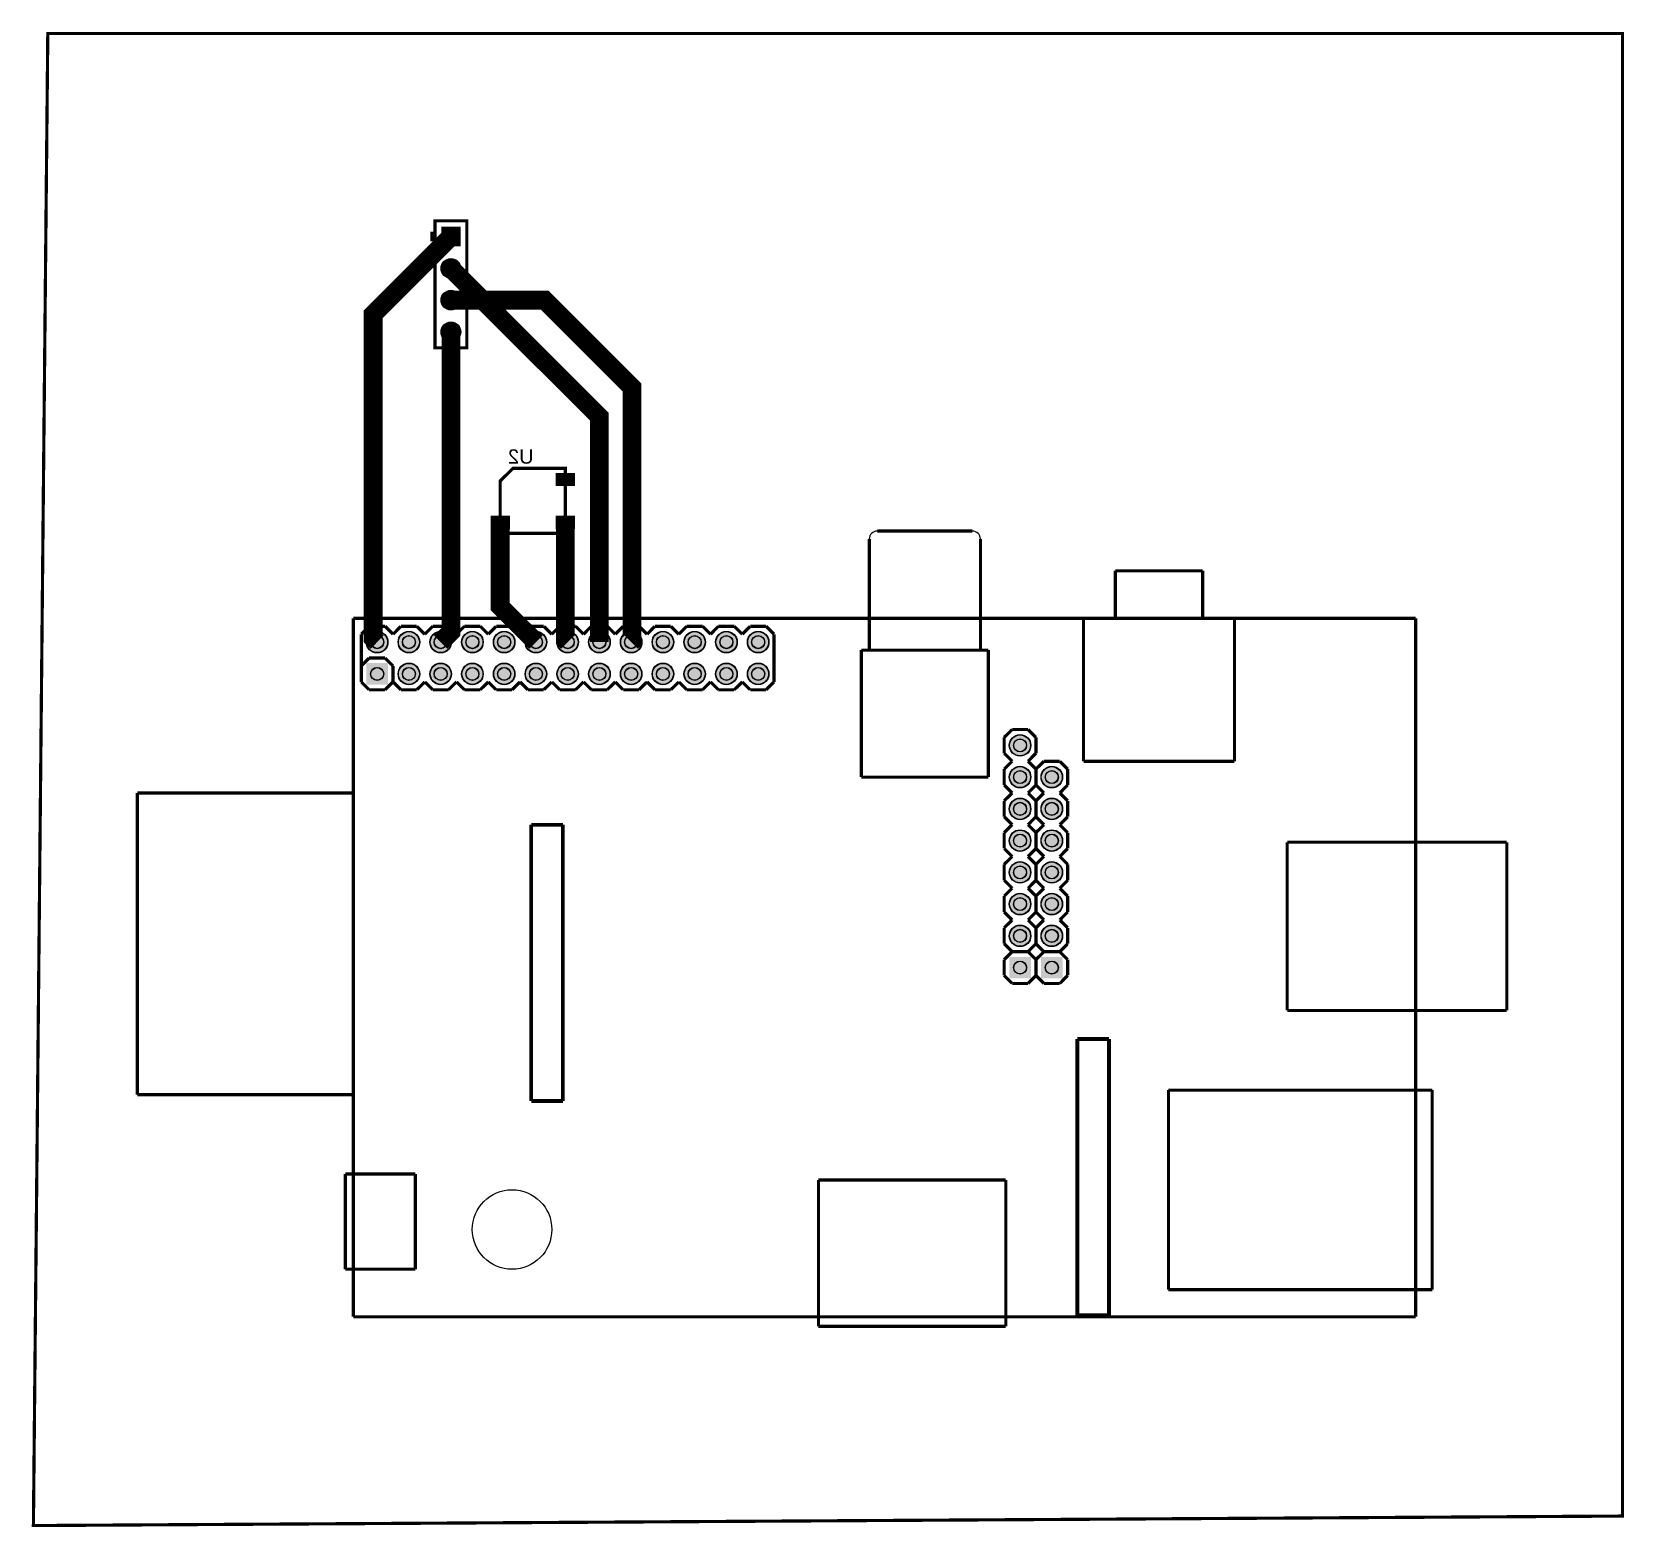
# Model space of a CAD drawing. Header units: millimetres. Extents: x 58 to 186, y 15 to 135.
import ezdxf

# ---------------------------------------------------------------- set-up
doc = ezdxf.new("R2010")
doc.units = ezdxf.units.MM
for name, color, linetype, true_color in [('BoardOutLine', 7, 'Continuous', 0xff00ff), ('BottomLayer', 7, 'Continuous', 0x0000ff), ('BottomPasteMaskLayer', 7, 'Continuous', 0x800000), ('BottomSilkLayer', 7, 'Continuous', 0x66cc33), ('BottomSolderMaskLayer', 7, 'Continuous', 0xaa00ff), ('Document', 7, 'Continuous', 0xffffff), ('Multi-Layer', 7, 'Continuous', 0xc0c0c0), ('TopLayer', 7, 'Continuous', 0xff0000), ('TopSilkLayer', 7, 'Continuous', 0xffcc00), ('TopSolderMaskLayer', 7, 'Continuous', 0x800080)]:
    doc.layers.add(name, color=color, linetype=linetype, true_color=true_color)
doc.styles.get("Standard").update_dxf_attribs({"font": 'arial.ttf'})

msp = doc.modelspace()

# ---------------------------------------------------------------- hatches: boundary and pattern name
at = {"layer": 'BottomLayer'}
for points in [[(101.59, 99.43), (100.09, 99.43), (100.09, 98.43), (101.59, 98.43)], [(96.38, 96), (94.88, 96), (94.88, 95), (96.38, 95)], [(101.59, 96), (100.09, 96), (100.09, 95), (101.59, 95)]]:
    msp.add_hatch(color=256, dxfattribs=at).paths.add_polyline_path(points)
at = {"layer": 'BottomPasteMaskLayer'}
for points in [[(101.59, 99.43), (100.09, 99.43), (100.09, 98.43), (101.59, 98.43)], [(96.38, 96), (94.88, 96), (94.88, 95), (96.38, 95)], [(101.59, 96), (100.09, 96), (100.09, 95), (101.59, 95)]]:
    msp.add_hatch(color=256, dxfattribs=at).paths.add_polyline_path(points)
at = {"layer": 'BottomSolderMaskLayer'}
for points in [[(90.91, 119.15), (92.48, 119.15), (92.48, 117.58), (90.91, 117.58)], [(90.91, 115.82, 1), (92.48, 115.82, 1)], [(90.91, 113.28, 1), (92.48, 113.28, 1)], [(90.91, 110.74, 1), (92.48, 110.74, 1)], [(101.61, 99.46), (100.06, 99.46), (100.06, 98.41), (101.61, 98.41)], [(96.41, 96.03), (94.86, 96.03), (94.86, 94.98), (96.41, 94.98)], [(101.61, 96.03), (100.06, 96.03), (100.06, 94.98), (101.61, 94.98)], [(84.93, 85.92, 1), (86.65, 85.92, 1)], [(87.47, 85.92, 1), (89.19, 85.92, 1)], [(90.01, 85.92, 1), (91.73, 85.92, 1)], [(92.55, 85.92, 1), (94.27, 85.92, 1)], [(95.09, 85.92, 1), (96.81, 85.92, 1)], [(97.63, 85.92, 1), (99.35, 85.92, 1)], [(100.17, 85.92, 1), (101.89, 85.92, 1)], [(102.71, 85.92, 1), (104.43, 85.92, 1)], [(105.25, 85.92, 1), (106.97, 85.92, 1)], [(107.79, 85.92, 1), (109.51, 85.92, 1)], [(110.33, 85.92, 1), (112.05, 85.92, 1)], [(112.87, 85.92, 1), (114.59, 85.92, 1)], [(115.41, 85.92, 1), (117.13, 85.92, 1)], [(84.93, 82.51), (84.93, 84.24), (86.65, 84.24), (86.65, 82.51)], [(87.47, 83.38, 1), (89.19, 83.38, 1)], [(90.01, 83.38, 1), (91.73, 83.38, 1)], [(92.55, 83.38, 1), (94.27, 83.38, 1)], [(95.09, 83.38, 1), (96.81, 83.38, 1)], [(97.63, 83.38, 1), (99.35, 83.38, 1)], [(100.17, 83.38, 1), (101.89, 83.38, 1)], [(102.71, 83.38, 1), (104.43, 83.38, 1)], [(105.25, 83.38, 1), (106.97, 83.38, 1)], [(107.79, 83.38, 1), (109.51, 83.38, 1)], [(110.33, 83.38, 1), (112.05, 83.38, 1)], [(112.87, 83.38, 1), (114.59, 83.38, 1)], [(115.41, 83.38, 1), (117.13, 83.38, 1)], [(136.36, 77.66, 1), (138.09, 77.66, 1)], [(136.36, 75.12, 1), (138.09, 75.12, 1)], [(138.9, 75.12, 1), (140.63, 75.12, 1)], [(136.36, 72.58, 1), (138.09, 72.58, 1)], [(138.9, 72.58, 1), (140.63, 72.58, 1)], [(136.36, 70.04, 1), (138.09, 70.04, 1)], [(138.9, 70.04, 1), (140.63, 70.04, 1)], [(136.36, 67.5, 1), (138.09, 67.5, 1)], [(138.9, 67.5, 1), (140.63, 67.5, 1)], [(136.36, 64.96, 1), (138.09, 64.96, 1)], [(138.9, 64.96, 1), (140.63, 64.96, 1)], [(136.36, 62.42, 1), (138.09, 62.42, 1)], [(138.9, 62.42, 1), (140.63, 62.42, 1)], [(136.36, 59.02), (136.36, 60.74), (138.09, 60.74), (138.09, 59.02)], [(138.9, 59.02), (138.9, 60.74), (140.63, 60.74), (140.63, 59.02)]]:
    msp.add_hatch(color=256, dxfattribs=at).paths.add_polyline_path(points)
at = {"layer": 'Multi-Layer'}
for points in [[(90.93, 119.13), (92.46, 119.13), (92.46, 117.6), (90.93, 117.6)], [(90.93, 115.82, 1), (92.46, 115.82, 1)], [(90.93, 113.28, 1), (92.46, 113.28, 1)], [(90.93, 110.74, 1), (92.46, 110.74, 1)], [(84.95, 85.92, 1), (86.63, 85.92, 1)], [(87.49, 85.92, 1), (89.17, 85.92, 1)], [(90.03, 85.92, 1), (91.71, 85.92, 1)], [(92.57, 85.92, 1), (94.25, 85.92, 1)], [(95.11, 85.92, 1), (96.79, 85.92, 1)], [(97.65, 85.92, 1), (99.33, 85.92, 1)], [(100.19, 85.92, 1), (101.87, 85.92, 1)], [(102.73, 85.92, 1), (104.41, 85.92, 1)], [(105.27, 85.92, 1), (106.95, 85.92, 1)], [(107.81, 85.92, 1), (109.49, 85.92, 1)], [(110.35, 85.92, 1), (112.03, 85.92, 1)], [(112.89, 85.92, 1), (114.57, 85.92, 1)], [(115.43, 85.92, 1), (117.11, 85.92, 1)], [(84.95, 82.54), (84.95, 84.21), (86.63, 84.21), (86.63, 82.54)], [(87.49, 83.38, 1), (89.17, 83.38, 1)], [(90.03, 83.38, 1), (91.71, 83.38, 1)], [(92.57, 83.38, 1), (94.25, 83.38, 1)], [(95.11, 83.38, 1), (96.79, 83.38, 1)], [(97.65, 83.38, 1), (99.33, 83.38, 1)], [(100.19, 83.38, 1), (101.87, 83.38, 1)], [(102.73, 83.38, 1), (104.41, 83.38, 1)], [(105.27, 83.38, 1), (106.95, 83.38, 1)], [(107.81, 83.38, 1), (109.49, 83.38, 1)], [(110.35, 83.38, 1), (112.03, 83.38, 1)], [(112.89, 83.38, 1), (114.57, 83.38, 1)], [(115.43, 83.38, 1), (117.11, 83.38, 1)], [(136.39, 77.66, 1), (138.06, 77.66, 1)], [(136.39, 75.12, 1), (138.06, 75.12, 1)], [(138.93, 75.12, 1), (140.6, 75.12, 1)], [(136.39, 72.58, 1), (138.06, 72.58, 1)], [(138.93, 72.58, 1), (140.6, 72.58, 1)], [(136.39, 70.04, 1), (138.06, 70.04, 1)], [(138.93, 70.04, 1), (140.6, 70.04, 1)], [(136.39, 67.5, 1), (138.06, 67.5, 1)], [(138.93, 67.5, 1), (140.6, 67.5, 1)], [(136.39, 64.96, 1), (138.06, 64.96, 1)], [(138.93, 64.96, 1), (140.6, 64.96, 1)], [(136.39, 62.42, 1), (138.06, 62.42, 1)], [(138.93, 62.42, 1), (140.6, 62.42, 1)], [(136.39, 59.04), (136.39, 60.72), (138.06, 60.72), (138.06, 59.04)], [(138.93, 59.04), (138.93, 60.72), (140.6, 60.72), (140.6, 59.04)]]:
    msp.add_hatch(color=256, dxfattribs=at).paths.add_polyline_path(points)
at = {"layer": 'TopSolderMaskLayer'}
for points in [[(90.91, 119.15), (92.48, 119.15), (92.48, 117.58), (90.91, 117.58)], [(90.91, 115.82, 1), (92.48, 115.82, 1)], [(90.91, 113.28, 1), (92.48, 113.28, 1)], [(90.91, 110.74, 1), (92.48, 110.74, 1)], [(84.93, 85.92, 1), (86.65, 85.92, 1)], [(87.47, 85.92, 1), (89.19, 85.92, 1)], [(90.01, 85.92, 1), (91.73, 85.92, 1)], [(92.55, 85.92, 1), (94.27, 85.92, 1)], [(95.09, 85.92, 1), (96.81, 85.92, 1)], [(97.63, 85.92, 1), (99.35, 85.92, 1)], [(100.17, 85.92, 1), (101.89, 85.92, 1)], [(102.71, 85.92, 1), (104.43, 85.92, 1)], [(105.25, 85.92, 1), (106.97, 85.92, 1)], [(107.79, 85.92, 1), (109.51, 85.92, 1)], [(110.33, 85.92, 1), (112.05, 85.92, 1)], [(112.87, 85.92, 1), (114.59, 85.92, 1)], [(115.41, 85.92, 1), (117.13, 85.92, 1)], [(84.93, 82.51), (84.93, 84.24), (86.65, 84.24), (86.65, 82.51)], [(87.47, 83.38, 1), (89.19, 83.38, 1)], [(90.01, 83.38, 1), (91.73, 83.38, 1)], [(92.55, 83.38, 1), (94.27, 83.38, 1)], [(95.09, 83.38, 1), (96.81, 83.38, 1)], [(97.63, 83.38, 1), (99.35, 83.38, 1)], [(100.17, 83.38, 1), (101.89, 83.38, 1)], [(102.71, 83.38, 1), (104.43, 83.38, 1)], [(105.25, 83.38, 1), (106.97, 83.38, 1)], [(107.79, 83.38, 1), (109.51, 83.38, 1)], [(110.33, 83.38, 1), (112.05, 83.38, 1)], [(112.87, 83.38, 1), (114.59, 83.38, 1)], [(115.41, 83.38, 1), (117.13, 83.38, 1)], [(136.36, 77.66, 1), (138.09, 77.66, 1)], [(136.36, 75.12, 1), (138.09, 75.12, 1)], [(138.9, 75.12, 1), (140.63, 75.12, 1)], [(136.36, 72.58, 1), (138.09, 72.58, 1)], [(138.9, 72.58, 1), (140.63, 72.58, 1)], [(136.36, 70.04, 1), (138.09, 70.04, 1)], [(138.9, 70.04, 1), (140.63, 70.04, 1)], [(136.36, 67.5, 1), (138.09, 67.5, 1)], [(138.9, 67.5, 1), (140.63, 67.5, 1)], [(136.36, 64.96, 1), (138.09, 64.96, 1)], [(138.9, 64.96, 1), (140.63, 64.96, 1)], [(136.36, 62.42, 1), (138.09, 62.42, 1)], [(138.9, 62.42, 1), (140.63, 62.42, 1)], [(136.36, 59.02), (136.36, 60.74), (138.09, 60.74), (138.09, 59.02)], [(138.9, 59.02), (138.9, 60.74), (140.63, 60.74), (140.63, 59.02)]]:
    msp.add_hatch(color=256, dxfattribs=at).paths.add_polyline_path(points)

# ---------------------------------------------------------------- linework, layer by layer
at = {"layer": 'BoardOutLine', "const_width": 0.254}
msp.add_lwpolyline([(59.44, 134.62), (185.42, 134.62), (185.42, 16), (58.29, 15.24), (59.44, 134.62)], close=True, dxfattribs=at)
at = {"layer": 'BottomLayer', "const_width": 1.5}
for points in [[(91.69, 118.36), (85.47, 112.14), (85.47, 86.23), (85.79, 85.92)], [(91.69, 115.82), (103.57, 103.95), (103.57, 85.92)], [(91.69, 110.74), (91.69, 86.74), (90.87, 85.92)], [(95.63, 95.5), (95.63, 88.77), (98.49, 85.92)], [(100.84, 95.5), (100.84, 86.11), (101.03, 85.92)]]:
    msp.add_lwpolyline(points, dxfattribs=at)
at = {"layer": 'BottomSilkLayer', "const_width": 0.254}
msp.add_lwpolyline([(100.84, 94.62), (100.84, 99.82), (96.65, 99.82), (95.63, 98.81), (95.63, 94.62), (100.84, 94.62)], close=True, dxfattribs=at)
at = {"layer": 'BottomSolderMaskLayer'}
for centre, radius in [((91.69, 118.36), 0.472), ((91.69, 115.82), 0.787), ((91.69, 115.82), 0.472), ((91.69, 113.28), 0.787), ((91.69, 113.28), 0.472), ((91.69, 110.74), 0.787), ((91.69, 110.74), 0.472), ((85.79, 85.92), 0.864), ((88.33, 85.92), 0.864), ((90.87, 85.92), 0.864), ((93.41, 85.92), 0.864), ((95.95, 85.92), 0.864), ((98.49, 85.92), 0.864), ((101.03, 85.92), 0.864), ((103.57, 85.92), 0.864), ((106.11, 85.92), 0.864), ((108.65, 85.92), 0.864), ((111.19, 85.92), 0.864), ((113.73, 85.92), 0.864), ((116.27, 85.92), 0.864), ((85.79, 85.92), 0.523), ((88.33, 85.92), 0.523), ((90.87, 85.92), 0.523), ((93.41, 85.92), 0.523), ((95.95, 85.92), 0.523), ((98.49, 85.92), 0.523), ((101.03, 85.92), 0.523), ((103.57, 85.92), 0.523), ((106.11, 85.92), 0.523), ((108.65, 85.92), 0.523), ((111.19, 85.92), 0.523), ((113.73, 85.92), 0.523), ((116.27, 85.92), 0.523), ((88.33, 83.38), 0.864), ((90.87, 83.38), 0.864), ((93.41, 83.38), 0.864), ((95.95, 83.38), 0.864), ((98.49, 83.38), 0.864), ((101.03, 83.38), 0.864), ((103.57, 83.38), 0.864), ((106.11, 83.38), 0.864), ((108.65, 83.38), 0.864), ((111.19, 83.38), 0.864), ((113.73, 83.38), 0.864), ((116.27, 83.38), 0.864), ((85.79, 83.38), 0.523), ((88.33, 83.38), 0.523), ((90.87, 83.38), 0.523), ((93.41, 83.38), 0.523), ((95.95, 83.38), 0.523), ((98.49, 83.38), 0.523), ((101.03, 83.38), 0.523), ((103.57, 83.38), 0.523), ((106.11, 83.38), 0.523), ((108.65, 83.38), 0.523), ((111.19, 83.38), 0.523), ((113.73, 83.38), 0.523), ((116.27, 83.38), 0.523), ((137.22, 77.66), 0.864), ((137.22, 77.66), 0.523), ((137.22, 75.12), 0.864), ((137.22, 75.12), 0.523), ((139.76, 75.12), 0.864), ((139.76, 75.12), 0.523), ((137.22, 72.58), 0.864), ((137.22, 72.58), 0.523), ((139.76, 72.58), 0.864), ((139.76, 72.58), 0.523), ((137.22, 70.04), 0.864), ((137.22, 70.04), 0.523), ((139.76, 70.04), 0.864), ((139.76, 70.04), 0.523), ((137.22, 67.5), 0.864), ((137.22, 67.5), 0.523), ((139.76, 67.5), 0.864), ((139.76, 67.5), 0.523), ((137.22, 64.96), 0.864), ((137.22, 64.96), 0.523), ((139.76, 64.96), 0.864), ((139.76, 64.96), 0.523), ((137.22, 62.42), 0.864), ((137.22, 62.42), 0.523), ((139.76, 62.42), 0.864), ((139.76, 62.42), 0.523), ((137.22, 59.88), 0.523), ((139.76, 59.88), 0.523)]:
    msp.add_circle(centre, radius, dxfattribs=at)
at = {"layer": 'Document'}
for points, const_width in [([(125.16, 85.28), (125.16, 94.17)], 0.254), ([(125.79, 94.81), (133.41, 94.81)], 0.254), ([(134.05, 94.17), (134.05, 85.28)], 0.254), ([(144.84, 87.82), (144.84, 91.63)], 0.254), ([(144.84, 91.63), (151.83, 91.63)], 0.254), ([(151.83, 91.63), (151.83, 87.82)], 0.254), ([(142.3, 87.82), (154.37, 87.82)], 0.254), ([(142.3, 76.39), (142.3, 87.82)], 0.254), ([(154.37, 87.82), (154.37, 76.39)], 0.254), ([(124.52, 85.28), (134.68, 85.28)], 0.254), ([(124.52, 75.12), (124.52, 85.28)], 0.254), ([(134.68, 85.28), (134.68, 75.12)], 0.254), ([(154.37, 76.39), (142.3, 76.39)], 0.254), ([(134.68, 75.12), (124.52, 75.12)], 0.254), ([(66.61, 49.72), (66.61, 73.85)], 0.254), ([(66.61, 73.85), (83.88, 73.85)], 0.254), ([(98.11, 71.31), (100.65, 71.31)], 0.305), ([(98.11, 49.21), (98.11, 71.31)], 0.305), ([(100.65, 71.31), (100.65, 49.21)], 0.305), ([(176.16, 69.91), (158.59, 69.91)], 0.254), ([(158.59, 69.91), (158.59, 56.45)], 0.254), ([(176.16, 56.45), (176.16, 69.91)], 0.254), ([(158.59, 56.45), (176.16, 56.45)], 0.254), ([(141.8, 54.17), (144.34, 54.17)], 0.305), ([(141.8, 32.07), (141.8, 54.17)], 0.305), ([(144.34, 54.17), (144.34, 32.07)], 0.305), ([(83.88, 49.72), (66.61, 49.72)], 0.254), ([(170.19, 50.08), (149.09, 50.08)], 0.254), ([(149.09, 50.08), (149.09, 34.12)], 0.254), ([(170.19, 34.12), (170.19, 50.08)], 0.254), ([(100.65, 49.21), (98.11, 49.21)], 0.305), ([(83.25, 43.37), (88.84, 43.37)], 0.254), ([(83.25, 35.75), (83.25, 43.37)], 0.254), ([(88.84, 43.37), (88.84, 35.75)], 0.254), ([(121.09, 42.89), (136.08, 42.89)], 0.254), ([(121.09, 31.18), (121.09, 42.89)], 0.254), ([(136.08, 42.89), (136.08, 31.18)], 0.254), ([(88.84, 35.75), (83.25, 35.75)], 0.254), ([(149.09, 34.12), (170.19, 34.12)], 0.254), ([(144.34, 32.07), (141.8, 32.07)], 0.305), ([(136.08, 31.18), (121.09, 31.18)], 0.254)]:
    msp.add_lwpolyline(points, dxfattribs=dict(at, const_width=const_width))
msp.add_circle((96.58, 38.93), 3.18, dxfattribs=at)
for centre, start, end in [((125.79, 94.17), 90, 180.0001), ((133.41, 94.17), 359.9999, 90)]:
    msp.add_arc(centre, 0.635, start, end, dxfattribs=at)
at = {"layer": 'Multi-Layer'}
for centre, radius in [((91.69, 118.36), 0.457), ((91.69, 115.82), 0.762), ((91.69, 115.82), 0.457), ((91.69, 113.28), 0.762), ((91.69, 113.28), 0.457), ((91.69, 110.74), 0.762), ((91.69, 110.74), 0.457), ((85.79, 85.92), 0.838), ((88.33, 85.92), 0.838), ((90.87, 85.92), 0.838), ((93.41, 85.92), 0.838), ((95.95, 85.92), 0.838), ((98.49, 85.92), 0.838), ((101.03, 85.92), 0.838), ((103.57, 85.92), 0.838), ((106.11, 85.92), 0.838), ((108.65, 85.92), 0.838), ((111.19, 85.92), 0.838), ((113.73, 85.92), 0.838), ((116.27, 85.92), 0.838), ((85.79, 85.92), 0.508), ((88.33, 85.92), 0.508), ((90.87, 85.92), 0.508), ((93.41, 85.92), 0.508), ((95.95, 85.92), 0.508), ((98.49, 85.92), 0.508), ((101.03, 85.92), 0.508), ((103.57, 85.92), 0.508), ((106.11, 85.92), 0.508), ((108.65, 85.92), 0.508), ((111.19, 85.92), 0.508), ((113.73, 85.92), 0.508), ((116.27, 85.92), 0.508), ((88.33, 83.38), 0.838), ((90.87, 83.38), 0.838), ((93.41, 83.38), 0.838), ((95.95, 83.38), 0.838), ((98.49, 83.38), 0.838), ((101.03, 83.38), 0.838), ((103.57, 83.38), 0.838), ((106.11, 83.38), 0.838), ((108.65, 83.38), 0.838), ((111.19, 83.38), 0.838), ((113.73, 83.38), 0.838), ((116.27, 83.38), 0.838), ((85.79, 83.38), 0.508), ((88.33, 83.38), 0.508), ((90.87, 83.38), 0.508), ((93.41, 83.38), 0.508), ((95.95, 83.38), 0.508), ((98.49, 83.38), 0.508), ((101.03, 83.38), 0.508), ((103.57, 83.38), 0.508), ((106.11, 83.38), 0.508), ((108.65, 83.38), 0.508), ((111.19, 83.38), 0.508), ((113.73, 83.38), 0.508), ((116.27, 83.38), 0.508), ((137.22, 77.66), 0.838), ((137.22, 77.66), 0.508), ((137.22, 75.12), 0.838), ((137.22, 75.12), 0.508), ((139.76, 75.12), 0.838), ((139.76, 75.12), 0.508), ((137.22, 72.58), 0.838), ((137.22, 72.58), 0.508), ((139.76, 72.58), 0.838), ((139.76, 72.58), 0.508), ((137.22, 70.04), 0.838), ((137.22, 70.04), 0.508), ((139.76, 70.04), 0.838), ((139.76, 70.04), 0.508), ((137.22, 67.5), 0.838), ((137.22, 67.5), 0.508), ((139.76, 67.5), 0.838), ((139.76, 67.5), 0.508), ((137.22, 64.96), 0.838), ((137.22, 64.96), 0.508), ((139.76, 64.96), 0.838), ((139.76, 64.96), 0.508), ((137.22, 62.42), 0.838), ((137.22, 62.42), 0.508), ((139.76, 62.42), 0.838), ((139.76, 62.42), 0.508), ((137.22, 59.88), 0.508), ((139.76, 59.88), 0.508)]:
    msp.add_circle(centre, radius, dxfattribs=at)
at = {"layer": 'TopLayer', "const_width": 1.5}
msp.add_lwpolyline([(91.69, 113.28), (99.19, 113.28), (106.17, 106.3), (106.17, 85.98), (106.11, 85.92)], dxfattribs=at)
at = {"layer": 'TopSilkLayer', "const_width": 0.254}
for points in [[(90.42, 119.63), (92.96, 119.63), (92.96, 109.47), (90.42, 109.47), (90.42, 119.63)], [(90.17, 118.62), (90.42, 118.62), (90.42, 118.11), (90.17, 118.11), (90.17, 118.62)]]:
    msp.add_lwpolyline(points, close=True, dxfattribs=at)
for points in [[(168.87, 87.82), (83.88, 87.82)], [(83.88, 87.82), (83.88, 31.94)], [(168.87, 31.94), (168.87, 87.82)], [(85.15, 87.19), (84.52, 86.55)], [(84.52, 86.55), (84.52, 84.01)], [(85.15, 87.19), (86.42, 87.19)], [(86.42, 87.19), (87.06, 86.55)], [(87.06, 86.55), (87.69, 87.19)], [(87.69, 87.19), (88.96, 87.19)], [(88.96, 87.19), (89.6, 86.55)], [(89.6, 86.55), (90.23, 87.19)], [(90.23, 87.19), (91.5, 87.19)], [(91.5, 87.19), (92.14, 86.55)], [(92.77, 87.19), (92.14, 86.55)], [(92.77, 87.19), (94.04, 87.19)], [(94.04, 87.19), (94.68, 86.55)], [(94.68, 86.55), (95.31, 87.19)], [(95.31, 87.19), (96.58, 87.19)], [(96.58, 87.19), (97.22, 86.55)], [(97.22, 86.55), (97.85, 87.19)], [(97.85, 87.19), (99.12, 87.19)], [(99.12, 87.19), (99.76, 86.55)], [(100.39, 87.19), (99.76, 86.55)], [(100.39, 87.19), (101.66, 87.19)], [(101.66, 87.19), (102.3, 86.55)], [(102.3, 86.55), (102.93, 87.19)], [(102.93, 87.19), (104.2, 87.19)], [(104.2, 87.19), (104.84, 86.55)], [(104.84, 86.55), (105.47, 87.19)], [(105.47, 87.19), (106.74, 87.19)], [(106.74, 87.19), (107.38, 86.55)], [(108.01, 87.19), (107.38, 86.55)], [(108.01, 87.19), (109.28, 87.19)], [(109.28, 87.19), (109.92, 86.55)], [(109.92, 86.55), (110.55, 87.19)], [(110.55, 87.19), (111.82, 87.19)], [(111.82, 87.19), (112.46, 86.55)], [(112.46, 86.55), (113.09, 87.19)], [(113.09, 87.19), (114.36, 87.19)], [(114.36, 87.19), (115, 86.55)], [(115, 86.55), (115.63, 87.19)], [(115.63, 87.19), (116.9, 87.19)], [(116.9, 87.19), (117.54, 86.55)], [(117.54, 86.55), (117.54, 82.74)], [(85.15, 84.65), (84.52, 84.01)], [(84.52, 84.01), (84.52, 82.74)], [(86.42, 84.65), (85.15, 84.65)], [(87.06, 84.01), (86.42, 84.65)], [(87.06, 82.74), (87.06, 84.01)], [(84.52, 82.74), (85.15, 82.11)], [(87.06, 82.74), (86.42, 82.11)], [(87.69, 82.11), (87.06, 82.74)], [(89.6, 82.74), (88.96, 82.11)], [(90.23, 82.11), (89.6, 82.74)], [(92.14, 82.74), (91.5, 82.11)], [(92.14, 82.74), (92.77, 82.11)], [(94.68, 82.74), (94.04, 82.11)], [(95.31, 82.11), (94.68, 82.74)], [(97.22, 82.74), (96.58, 82.11)], [(97.85, 82.11), (97.22, 82.74)], [(99.76, 82.74), (99.12, 82.11)], [(99.76, 82.74), (100.39, 82.11)], [(102.3, 82.74), (101.66, 82.11)], [(102.93, 82.11), (102.3, 82.74)], [(104.84, 82.74), (104.2, 82.11)], [(105.47, 82.11), (104.84, 82.74)], [(107.38, 82.74), (106.74, 82.11)], [(107.38, 82.74), (108.01, 82.11)], [(109.92, 82.74), (109.28, 82.11)], [(110.55, 82.11), (109.92, 82.74)], [(112.46, 82.74), (111.82, 82.11)], [(113.09, 82.11), (112.46, 82.74)], [(115, 82.74), (114.36, 82.11)], [(115.63, 82.11), (115, 82.74)], [(117.54, 82.74), (116.9, 82.11)], [(86.42, 82.11), (85.15, 82.11)], [(88.96, 82.11), (87.69, 82.11)], [(91.5, 82.11), (90.23, 82.11)], [(94.04, 82.11), (92.77, 82.11)], [(96.58, 82.11), (95.31, 82.11)], [(99.12, 82.11), (97.85, 82.11)], [(101.66, 82.11), (100.39, 82.11)], [(104.2, 82.11), (102.93, 82.11)], [(106.74, 82.11), (105.47, 82.11)], [(109.28, 82.11), (108.01, 82.11)], [(111.82, 82.11), (110.55, 82.11)], [(114.36, 82.11), (113.09, 82.11)], [(116.9, 82.11), (115.63, 82.11)], [(135.95, 78.3), (136.59, 78.93)], [(136.59, 78.93), (137.86, 78.93)], [(137.86, 78.93), (138.49, 78.3)], [(135.95, 77.03), (135.95, 78.3)], [(138.49, 78.3), (138.49, 77.03)], [(136.59, 76.39), (135.95, 77.03)], [(135.95, 75.76), (136.59, 76.39)], [(138.49, 77.03), (137.86, 76.39)], [(137.86, 76.39), (138.49, 75.76)], [(139.13, 76.39), (138.49, 75.76)], [(140.4, 76.39), (139.13, 76.39)], [(141.03, 75.76), (140.4, 76.39)], [(135.95, 74.49), (135.95, 75.76)], [(138.49, 75.76), (138.49, 74.49)], [(141.03, 74.49), (141.03, 75.76)], [(136.59, 73.85), (135.95, 74.49)], [(135.95, 73.22), (136.59, 73.85)], [(138.49, 74.49), (137.86, 73.85)], [(137.86, 73.85), (138.49, 73.22)], [(138.49, 74.49), (139.13, 73.85)], [(139.13, 73.85), (138.49, 73.22)], [(140.4, 73.85), (141.03, 74.49)], [(141.03, 73.22), (140.4, 73.85)], [(135.95, 71.95), (135.95, 73.22)], [(138.49, 73.22), (138.49, 71.95)], [(141.03, 71.95), (141.03, 73.22)], [(136.59, 71.31), (135.95, 71.95)], [(135.95, 70.68), (136.59, 71.31)], [(138.49, 71.95), (137.86, 71.31)], [(137.86, 71.31), (138.49, 70.68)], [(138.49, 71.95), (139.13, 71.31)], [(139.13, 71.31), (138.49, 70.68)], [(140.4, 71.31), (141.03, 71.95)], [(141.03, 70.68), (140.4, 71.31)], [(135.95, 69.41), (135.95, 70.68)], [(138.49, 70.68), (138.49, 69.41)], [(141.03, 69.41), (141.03, 70.68)], [(136.59, 68.77), (135.95, 69.41)], [(135.95, 68.14), (136.59, 68.77)], [(138.49, 69.41), (137.86, 68.77)], [(137.86, 68.77), (138.49, 68.14)], [(138.49, 69.41), (139.13, 68.77)], [(139.13, 68.77), (138.49, 68.14)], [(140.4, 68.77), (141.03, 69.41)], [(141.03, 68.14), (140.4, 68.77)], [(135.95, 66.87), (135.95, 68.14)], [(138.49, 68.14), (138.49, 66.87)], [(141.03, 66.87), (141.03, 68.14)], [(136.59, 66.23), (135.95, 66.87)], [(135.95, 65.6), (136.59, 66.23)], [(138.49, 66.87), (137.86, 66.23)], [(137.86, 66.23), (138.49, 65.6)], [(138.49, 66.87), (139.13, 66.23)], [(139.13, 66.23), (138.49, 65.6)], [(140.4, 66.23), (141.03, 66.87)], [(141.03, 65.6), (140.4, 66.23)], [(135.95, 64.33), (135.95, 65.6)], [(138.49, 65.6), (138.49, 64.33)], [(141.03, 64.33), (141.03, 65.6)], [(136.59, 63.69), (135.95, 64.33)], [(135.95, 63.06), (136.59, 63.69)], [(138.49, 64.33), (137.86, 63.69)], [(137.86, 63.69), (138.49, 63.06)], [(138.49, 64.33), (139.13, 63.69)], [(139.13, 63.69), (138.49, 63.06)], [(140.4, 63.69), (141.03, 64.33)], [(141.03, 63.06), (140.4, 63.69)], [(135.95, 61.79), (135.95, 63.06)], [(138.49, 63.06), (138.49, 61.79)], [(141.03, 61.79), (141.03, 63.06)], [(136.59, 61.15), (135.95, 61.79)], [(135.95, 60.52), (136.59, 61.15)], [(137.86, 61.15), (136.59, 61.15)], [(138.49, 61.79), (137.86, 61.15)], [(138.49, 60.52), (137.86, 61.15)], [(138.49, 61.79), (139.13, 61.15)], [(139.13, 61.15), (138.49, 60.52)], [(140.4, 61.15), (139.13, 61.15)], [(140.4, 61.15), (141.03, 61.79)], [(141.03, 60.52), (140.4, 61.15)], [(135.95, 59.25), (135.95, 60.52)], [(138.49, 60.52), (138.49, 59.25)], [(141.03, 59.25), (141.03, 60.52)], [(136.59, 58.61), (135.95, 59.25)], [(136.59, 58.61), (137.86, 58.61)], [(137.86, 58.61), (138.49, 59.25)], [(138.49, 59.25), (139.13, 58.61)], [(139.13, 58.61), (140.4, 58.61)], [(140.4, 58.61), (141.03, 59.25)], [(83.88, 31.94), (168.87, 31.94)]]:
    msp.add_lwpolyline(points, dxfattribs=at)
at = {"layer": 'TopSolderMaskLayer'}
for centre, radius in [((91.69, 118.36), 0.472), ((91.69, 115.82), 0.787), ((91.69, 115.82), 0.472), ((91.69, 113.28), 0.787), ((91.69, 113.28), 0.472), ((91.69, 110.74), 0.787), ((91.69, 110.74), 0.472), ((85.79, 85.92), 0.864), ((88.33, 85.92), 0.864), ((90.87, 85.92), 0.864), ((93.41, 85.92), 0.864), ((95.95, 85.92), 0.864), ((98.49, 85.92), 0.864), ((101.03, 85.92), 0.864), ((103.57, 85.92), 0.864), ((106.11, 85.92), 0.864), ((108.65, 85.92), 0.864), ((111.19, 85.92), 0.864), ((113.73, 85.92), 0.864), ((116.27, 85.92), 0.864), ((85.79, 85.92), 0.523), ((88.33, 85.92), 0.523), ((90.87, 85.92), 0.523), ((93.41, 85.92), 0.523), ((95.95, 85.92), 0.523), ((98.49, 85.92), 0.523), ((101.03, 85.92), 0.523), ((103.57, 85.92), 0.523), ((106.11, 85.92), 0.523), ((108.65, 85.92), 0.523), ((111.19, 85.92), 0.523), ((113.73, 85.92), 0.523), ((116.27, 85.92), 0.523), ((88.33, 83.38), 0.864), ((90.87, 83.38), 0.864), ((93.41, 83.38), 0.864), ((95.95, 83.38), 0.864), ((98.49, 83.38), 0.864), ((101.03, 83.38), 0.864), ((103.57, 83.38), 0.864), ((106.11, 83.38), 0.864), ((108.65, 83.38), 0.864), ((111.19, 83.38), 0.864), ((113.73, 83.38), 0.864), ((116.27, 83.38), 0.864), ((85.79, 83.38), 0.523), ((88.33, 83.38), 0.523), ((90.87, 83.38), 0.523), ((93.41, 83.38), 0.523), ((95.95, 83.38), 0.523), ((98.49, 83.38), 0.523), ((101.03, 83.38), 0.523), ((103.57, 83.38), 0.523), ((106.11, 83.38), 0.523), ((108.65, 83.38), 0.523), ((111.19, 83.38), 0.523), ((113.73, 83.38), 0.523), ((116.27, 83.38), 0.523), ((137.22, 77.66), 0.864), ((137.22, 77.66), 0.523), ((137.22, 75.12), 0.864), ((137.22, 75.12), 0.523), ((139.76, 75.12), 0.864), ((139.76, 75.12), 0.523), ((137.22, 72.58), 0.864), ((137.22, 72.58), 0.523), ((139.76, 72.58), 0.864), ((139.76, 72.58), 0.523), ((137.22, 70.04), 0.864), ((137.22, 70.04), 0.523), ((139.76, 70.04), 0.864), ((139.76, 70.04), 0.523), ((137.22, 67.5), 0.864), ((137.22, 67.5), 0.523), ((139.76, 67.5), 0.864), ((139.76, 67.5), 0.523), ((137.22, 64.96), 0.864), ((137.22, 64.96), 0.523), ((139.76, 64.96), 0.864), ((139.76, 64.96), 0.523), ((137.22, 62.42), 0.864), ((137.22, 62.42), 0.523), ((139.76, 62.42), 0.864), ((139.76, 62.42), 0.523), ((137.22, 59.88), 0.523), ((139.76, 59.88), 0.523)]:
    msp.add_circle(centre, radius, dxfattribs=at)

# ---------------------------------------------------------------- texts
at = {"layer": 'BottomSilkLayer', "text_generation_flag": 2}
msp.add_text('U2', height=1.143, dxfattribs=at).set_placement((98.3, 100.2))

doc.saveas('drawing.dxf')
